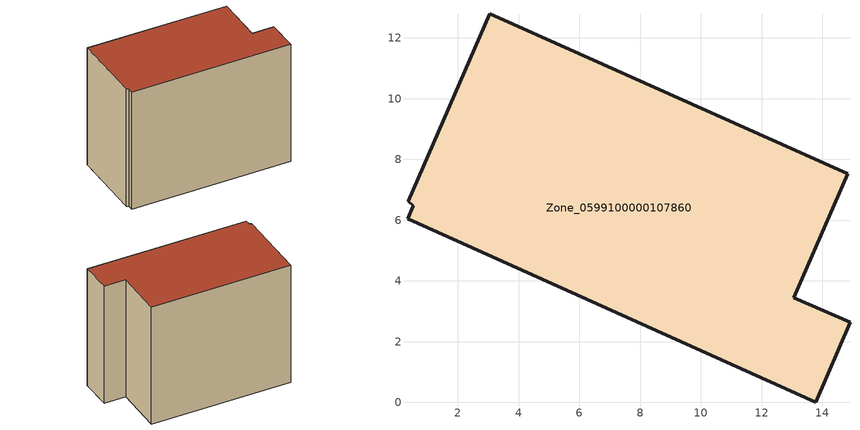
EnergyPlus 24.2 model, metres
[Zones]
Zone_0599100000107860
 floor ground (C_G): 0.53,6.48 0.35,6.63 3.05,12.8 14.84,7.52 13.05,3.45 14.91,2.64 13.79,0 0.34,6.04 z0
 wall outside (C_F): 0.34,6.04 13.79,0 14.91,2.64 13.05,3.45 14.84,7.52 3.05,12.8 0.35,6.63 0.53,6.48 0.34,6.04 z0:11.74
 roof outside (C_R): 0.53,6.48 0.34,6.04 13.79,0 14.91,2.64 13.05,3.45 14.84,7.52 3.05,12.8 0.35,6.63 z11.74
[BUILDING]
Pand.0599100000107860: North Axis=0; Terrain=City; Loads Convergence Tolerance Value=0.04; Temperature Convergence Tolerance Value=0.4; Solar Distribution=FullExterior; Maximum Number of Warmup Days=25; Minimum Number of Warmup Days=1
[Site:Location]
Rotterdam.The.Hague.AP_ZH_NLD Design_Conditions: Latitude=51.96; Longitude=4.45; Time Zone=1; Elevation=-4.5
[SITE:GROUNDTEMPERATURE:BUILDINGSURFACE]
18, 18, 18, 18, 18, 18, 18, 18, 18, 18, 18, 18
[MATERIAL] Thermal Absorptance=0.9; Solar Absorptance=0.7; Visible Absorptance=0.7
Name | Roughness | Thickness | Conductivity | Density | Specific Heat
G.TI.1946 | MediumSmooth | 0.15 | 1 | 540 | 1210
F.TI.1946 | Rough | 0.3 | 0.857143 | 1920 | 840
R.TI.1946 | MediumRough | 0.2 | 0.1 | 1500 | 1000
[CONSTRUCTION]
C_G: G.TI.1946
C_F: F.TI.1946
C_R: R.TI.1946
[ZONE]
Zone_0599100000107860: Type=1; Multiplier=1; Ceiling Height=Autocalculate; Volume=Autocalculate; Floor Area=autocalculate; Part of Total Floor Area=Yes
[ZONEINFILTRATION:DESIGNFLOWRATE]
Infil_Zone_0599100000107860: Zone or ZoneList or Space or SpaceList=Zone_0599100000107860; Schedule=AlwaysOn; Design Flow Rate Calculation Method=Flow/Area; Flow Rate per Floor Area=0.003; Constant Term Coefficient=1; Temperature Term Coefficient=0; Velocity Term Coefficient=0; Velocity Squared Term Coefficient=0
[HVACTEMPLATE:ZONE:IDEALLOADSAIRSYSTEM]
Zone_0599100000107860: Maximum Heating Supply Air Temperature=50; Minimum Cooling Supply Air Temperature=13; Maximum Heating Supply Air Humidity Ratio=0.0156; Minimum Cooling Supply Air Humidity Ratio=0.0077; Heating Limit=NoLimit; Cooling Limit=NoLimit; Dehumidification Control Type=ConstantSensibleHeatRatio; Cooling Sensible Heat Ratio=0.7; Dehumidification Setpoint=60; Humidification Control Type=None; Humidification Setpoint=30; Outdoor Air Method=None; Outdoor Air Flow Rate per Person=0.00944; Outdoor Air Flow Rate per Zone Floor Area=0; Outdoor Air Flow Rate per Zone=0; Demand Controlled Ventilation Type=None; Outdoor Air Economizer Type=NoEconomizer; Heat Recovery Type=None; Sensible Heat Recovery Effectiveness=0.7; Latent Heat Recovery Effectiveness=0.65
[ZONECONTROL:THERMOSTAT]
ThermostatControl_Zone_0599100000107860: Zone or ZoneList=Zone_0599100000107860; Control Type Schedule=DualSetpointControlType; Control 1=Thermostat_Zone_0599100000107860; Temperature Difference Between Cutout And Setpoint=0
[THERMOSTATSETPOINT:DUALSETPOINT]
Thermostat_Zone_0599100000107860: Heating Setpoint Temperature Schedule=HeatingSetpoint_Zone_0599100000107860; Cooling Setpoint Temperature Schedule=CoolingSetpoint_Zone_0599100000107860
[SCHEDULE:COMPACT]
HeatingSetpoint_Zone_0599100000107860: Through: 12/31, For: AllDays, Until: 24:00, 21
CoolingSetpoint_Zone_0599100000107860: Through: 12/31, For: AllDays, Until: 24:00, 24
DualSetpointControlType: Through: 12/31, For: AllDays, Until: 24:00, 4
AlwaysOn: Through: 12/31, For: AllDays, Until: 24:00, 1
